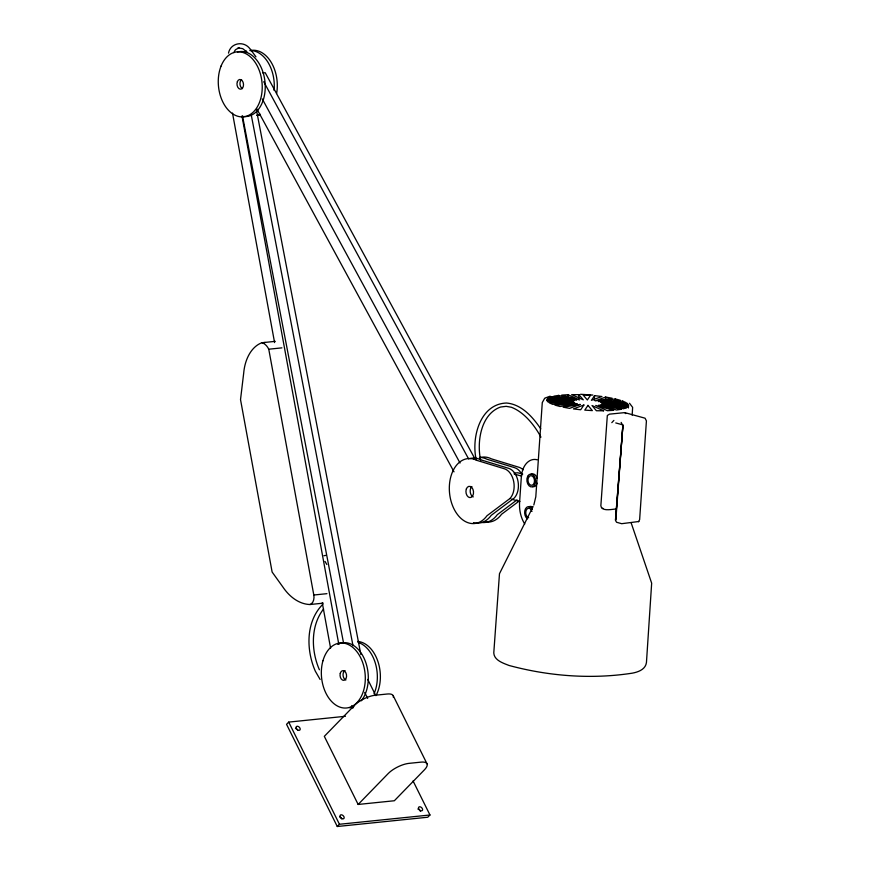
<?xml version="1.0" encoding="UTF-8"?>
<svg xmlns="http://www.w3.org/2000/svg" width="870" height="870" viewBox="0 0 870 870"><rect width="100%" height="100%" fill="white"/><g stroke="black" fill="none" stroke-linecap="round" stroke-linejoin="round"><path stroke-width="1.3" d="M547.502 400.765L547.665 398.438L573.341 401.385L546.751 399.787L547.665 398.438M551.569 398.993L551.721 396.676L574.407 400.722L548.731 397.775L551.721 396.676M558.54 397.721L558.692 395.404L576.549 400.211L553.864 396.165L558.692 395.404M567.849 397.035L568.012 394.719L561.737 395.089L579.594 399.895L568.012 394.719M578.68 398.166L578.92 394.675L571.699 394.632L583.291 399.808L578.92 394.675M594.286 400.298L594.612 395.654L601.92 396.513L591.404 400.32L594.612 395.654M605.52 399.384L605.683 397.057L612.143 398.232L595.178 400.874L605.683 397.057M632.175 415.164L632.631 407.356L629.51 403.245M615.144 401.244L615.307 398.928L620.386 400.309L598.342 401.57L615.307 398.928M622.518 403.419L622.681 401.092L600.637 402.353L625.976 402.582L622.681 401.092M628.39 407.965L628.553 405.637L601.964 403.941L627.64 406.975L628.553 405.637M615.829 519.977L622.876 425.528M615.536 519.825L622.909 425.397L615.46 520.325L616.569 522.261L621.691 523.697L638.808 521.5M533.821 505.024L535.8 496.803L542.282 402.571L544.653 398.319M533.082 506.579L499.478 573.7L493.779 652.957C494.193 660.417 503.415 663.244 509.059 665.474C548.948 676.218 591.469 679.481 632.359 673.152C638.319 672.031 645.583 669.432 646.453 662.461L651.663 583.172L631.087 522.653M228.495 53.146C230.506 42.597 244.263 40.401 250.179 49.133M233.91 52.668C235.618 48.807 235.052 50.145 239 47.774L238.065 47.872L242.719 48.655L247.406 52.407M638.58 521.728L639.635 519.597L646.421 420.895L645.061 418.198L624.769 412.619L609.489 414.142L607.325 415.49L600.855 505.753C601.442 511.875 612.317 509.178 615.829 509.015M323.586 608.989C310.329 625.943 311.155 651.032 319.41 669.769M611.817 422.646L613.883 420.406M345.466 716.282L288.72 722.1L286.556 724.329L337.277 826.5L427.79 817.224L429.965 814.994L413.054 780.934M358.146 804.456L388.248 773.506A16.323 5.927 -26.4 0 1 408.987 763.36L421.047 762.131A16.323 5.927 -26.4 0 1 424.451 769.798L394.349 800.748L358.146 804.456L324.325 736.346L354.438 705.396A16.323 5.927 -26.4 0 1 375.166 695.25L387.237 694.01A16.323 5.927 -26.4 0 1 393.36 697.392M337.277 826.5L339.441 824.271L429.965 814.994M322.813 604.324C305.598 621.539 306.066 650.162 315.353 671.238L320.116 679.47M517.063 499.848L497.281 514.703A32.647 21.848 84.1 0 1 481.784 522.478M519.26 500.979L501.555 514.268A32.647 21.848 84.1 0 1 486.058 522.043M323.901 555.723L326.239 555.321M545.207 397.992L550.155 396.176M262.816 72.982L265.23 72.732L475.335 459.556M323.259 603.16L309.981 604.519A54.44 36.431 84.1 0 1 282.87 587L272.125 572.036L240.522 399.613L243.687 373.176A39.868 26.676 84.1 0 1 262 342.715L275.279 341.355M262 342.715A14.757 9.874 84.1 0 1 268.765 349.207L281.913 347.859M514.159 473.139L517.78 472.769L522.718 474.106M309.981 604.519A8.167 5.459 84.1 0 0 313.809 595.015L326.957 593.666M602.301 508.33L603.019 508.363M580.551 394.295L592.851 395.056M514.213 474.063L521.619 476.075M511.245 499.108L519.879 501.457M615.764 422.94L623.04 424.919M624.769 412.619L625.737 413.598M250.462 49.372L255.943 56.811M540.77 428.834C532.701 417.002 521.706 404.365 506.481 403.017C479.664 403.974 471.203 438.295 476.249 459.904M325.01 561.422L326.805 564.489M540.944 437.153C534.506 425.147 524.012 412.086 511.364 407.258L506.166 406.333L500.62 407.019C481.534 413.696 476.499 440.514 480.61 460.241M263.74 81.715L468.647 458.979M262.251 98.897L460.034 463.025M256.878 108.913L454.01 471.855M621.158 422.385L622.844 425.647M393.229 695.75L427.05 763.86M367.749 679.405L375.525 695.076M364.682 692.389L367.673 698.414M351.687 705.755L352.883 708.158M288.72 722.1L339.441 824.271M256.476 110.109L360.832 654.457M251.212 114.731L353.002 645.736M242.512 115.971L343.541 642.973M241.969 115.982L338.821 644.42M232.507 113.067L274.583 342.584M322.27 602.79L330.589 648.161M268.765 349.207L313.809 595.015M357.635 641.429A32.647 21.848 84.1 0 1 377.895 661.396A32.647 21.848 84.1 0 1 375.949 695.652M358.07 642.397A32.647 21.848 84.1 0 1 374.013 693.771M337.745 644.257A32.647 21.848 84.1 0 1 364.769 659.819A32.647 21.848 84.1 0 1 361.311 700.785M353.84 706.603A32.647 21.848 84.1 0 1 349.37 707.691M345.923 679.938A4.872 3.252 84.1 0 1 343.084 675.457A4.872 3.252 84.1 0 1 345.042 670.574M295.463 728.494A2.447 1.588 44.2 0 1 297.779 730.332M339.952 817.202A2.447 1.588 44.2 0 1 341.736 818.887M417.861 809.013A2.447 1.588 44.2 0 1 420.384 811.384M524.751 524.012A25.893 17.324 84.1 0 1 519.586 502.414L521.326 477.021A21.576 14.442 84.1 0 1 537.236 459.795M531.244 474.215A6.481 4.339 84.1 0 1 537.018 478.152M537.116 483.089A6.481 4.339 84.1 0 1 532.603 486.656M529.014 506.775A6.481 4.339 84.1 0 1 532.353 507.036M528.666 517.791A4.829 3.23 84.1 0 1 526.35 509.929A4.829 3.23 84.1 0 1 531.962 511.451M527.448 518.89A6.481 4.339 84.1 0 1 525.458 508.863A6.481 4.339 84.1 0 1 532.375 509.396M480.012 457.587A32.647 21.848 84.1 0 1 491.398 458.849L519.009 467.288A16.443 11.005 84.1 0 1 523.109 469.8M473.563 458.827A32.647 21.848 84.1 0 1 475.738 458.022M479.468 457.457A32.647 21.848 84.1 0 1 487.124 459.295L514.736 467.723A16.443 11.005 84.1 0 1 522.109 474.803M473.226 496.933A5.655 3.784 84.1 0 1 470.257 492.105A5.655 3.784 84.1 0 1 471.921 486.558M473.454 522.663A32.647 21.848 84.1 0 0 491.245 515.323L514.159 498.118A16.443 11.005 84.1 0 0 518.02 481.36A16.443 11.005 84.1 0 0 508.7 468.343L481.088 459.904A32.647 21.848 84.1 0 0 469.713 458.642M237.39 52.037A32.647 21.848 84.1 0 1 265.024 82.215A32.647 21.848 84.1 0 1 243.437 116.493M242.436 88.609A4.872 3.252 84.1 0 1 240.011 84.292A4.872 3.252 84.1 0 1 241.599 79.648M250.571 50.525A32.647 21.848 84.1 0 1 276.606 93.558M260.076 115.047A32.647 21.848 84.1 0 1 256.65 115.34M243.198 52.45A32.647 21.848 84.1 0 1 246.449 51.112M249.831 50.558A32.647 21.848 84.1 0 1 274.072 90.36M260.347 114.285A32.647 21.848 84.1 0 1 258.172 115.09M262.653 343.433A39.868 26.676 84.1 0 1 265.013 342.41M583.9 405.007L580.692 409.759L573.384 408.911L583.9 405.007M587.979 405.376L584.77 410.129L592.339 410.596L587.979 405.376M590.534 395.295L587.337 399.961L582.965 394.828L590.534 395.295M509.885 498.564L486.972 515.758A32.647 21.848 84.1 0 1 450.116 497.107A32.647 21.848 84.1 0 1 476.814 460.35L504.426 468.789A16.443 11.005 84.1 0 1 513.746 481.795A16.443 11.005 84.1 0 1 509.885 498.564M580.127 404.452L569.622 408.356L563.162 407.193L580.127 404.452M626.574 407.649L623.583 408.748L600.898 404.604L626.574 407.649M576.973 403.756L559.997 406.497L554.919 405.115L576.973 403.756M621.441 409.259L616.612 410.02L598.756 405.115L621.441 409.259M574.678 402.973L552.624 404.332L549.329 402.843L574.678 402.973M613.567 410.335L607.293 410.705L595.722 405.431L613.567 410.335M573.428 402.157L548.089 402.027L546.838 400.548L573.428 402.157M603.595 410.792L596.385 410.738L592.024 405.518L603.595 410.792M627.216 403.397L601.877 403.169L628.466 404.865L627.216 403.397M322.933 660.808A32.647 21.848 84.1 0 0 346.358 708.006A32.647 21.848 84.1 0 0 360.637 657.676A32.647 21.848 84.1 0 0 322.933 660.808M340.268 673.304A4.872 3.252 84.1 0 0 343.759 680.34A4.872 3.252 84.1 0 0 345.89 672.836A4.872 3.252 84.1 0 0 340.268 673.304M418.535 808.447A2.447 1.588 44.2 0 0 421.993 810.731A2.447 1.588 44.2 0 0 421.102 807.229A2.447 1.588 44.2 0 0 418.535 808.447M296.126 727.94A2.447 1.588 44.2 0 0 299.584 730.213A2.447 1.588 44.2 0 0 298.693 726.711A2.447 1.588 44.2 0 0 296.126 727.94M340.083 816.495A2.447 1.588 44.2 0 0 343.541 818.768A2.447 1.588 44.2 0 0 342.66 815.266A2.447 1.588 44.2 0 0 340.083 816.495M528.59 477.358A4.829 3.23 84.1 0 0 530.907 485.221A4.829 3.23 84.1 0 0 534.202 478.881A4.829 3.23 84.1 0 0 528.59 477.358M527.688 476.292A6.481 4.339 84.1 0 0 530.798 486.841A6.481 4.339 84.1 0 0 535.213 478.337A6.481 4.339 84.1 0 0 527.688 476.292M466.331 489.005A5.655 3.784 84.1 0 0 469.941 497.596A5.655 3.784 84.1 0 0 472.921 489.277A5.655 3.784 84.1 0 0 466.331 489.005M221.11 65.979A32.647 21.848 84.1 0 0 240.414 116.797A32.647 21.848 84.1 0 0 259.184 70.231A32.647 21.848 84.1 0 0 221.11 65.979M237.39 81.595A4.872 3.252 84.1 0 0 240.261 89.175A4.872 3.252 84.1 0 0 243.067 82.237A4.872 3.252 84.1 0 0 237.39 81.595"/></g></svg>
